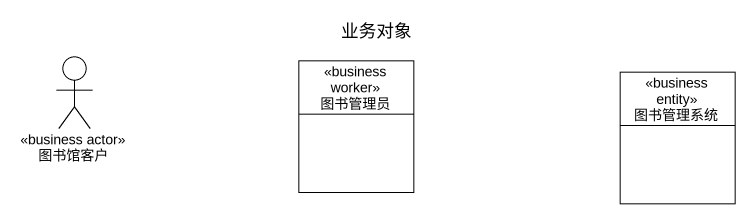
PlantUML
@startuml
title 业务对象
allowmixing
hide circle
hide empty members
actor 图书馆客户 <<business actor>>
class 图书管理员 <<business worker>>
class 图书管理系统 <<business entity>>
@enduml
